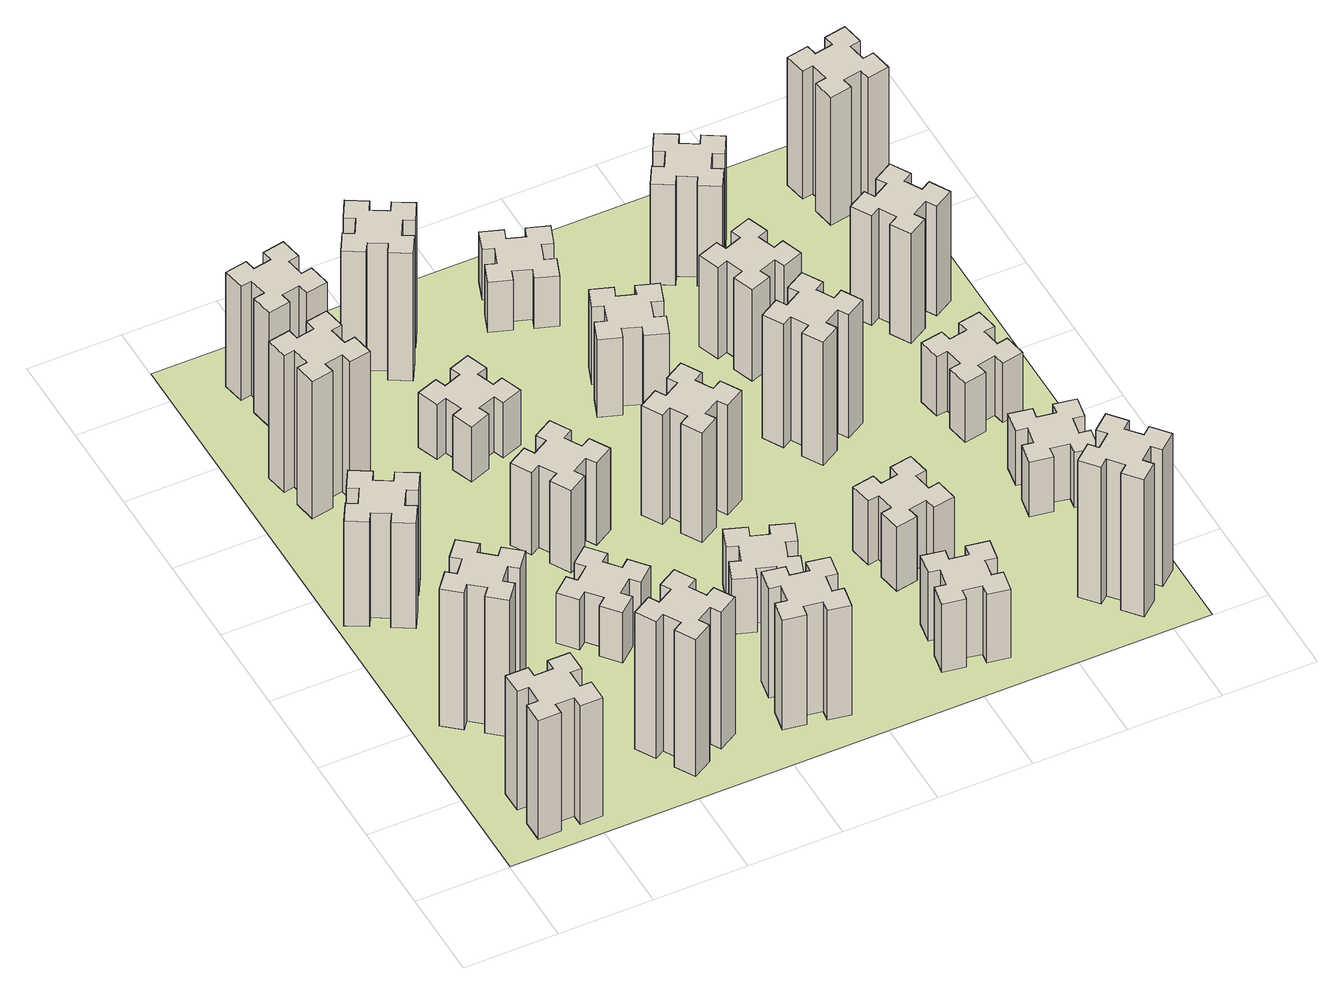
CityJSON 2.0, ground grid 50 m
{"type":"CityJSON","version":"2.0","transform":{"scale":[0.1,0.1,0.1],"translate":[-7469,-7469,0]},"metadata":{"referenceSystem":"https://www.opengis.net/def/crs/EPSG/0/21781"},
"CityObjects":{
"building1":{"type":"Building","attributes":{"class":"1000","function":"1000","usage":"1000","yearOfConstruction":2016,"roofType":"1000","measuredHeight":78,"storeysAboveGround":30,"storeysBelowGround":0},"geometry":[{"type":"Solid","lod":"1","boundaries":[[[[0,1,2,3,4,5,6,7,8,9,10,11,12,13,14,15,16,17,18,19]],[[17,16,20,21]],[[16,15,22,20]],[[15,14,23,22]],[[14,13,24,23]],[[13,12,25,24]],[[12,11,26,25]],[[11,10,27,26]],[[10,9,28,27]],[[9,8,29,28]],[[8,7,30,29]],[[7,6,31,30]],[[6,5,32,31]],[[5,4,33,32]],[[4,3,34,33]],[[3,2,35,34]],[[2,1,36,35]],[[1,0,37,36]],[[0,19,38,37]],[[19,18,39,38]],[[18,17,21,39]],[[24,25,26,27,28,29,30,31,32,33,34,35,36,37,38,39,21,20,22,23]]]]}]},
"building2":{"type":"Building","attributes":{"class":"1000","function":"1000","usage":"1000","yearOfConstruction":2016,"roofType":"1000","measuredHeight":90,"storeysAboveGround":30,"storeysBelowGround":0},"geometry":[{"type":"Solid","lod":"1","boundaries":[[[[40,41,42,43,44,45,46,47,48,49,50,51,52,53,54,55,56,57,58,59]],[[57,56,60,61]],[[56,55,62,60]],[[55,54,63,62]],[[54,53,64,63]],[[53,52,65,64]],[[52,51,66,65]],[[51,50,67,66]],[[50,49,68,67]],[[49,48,69,68]],[[48,47,70,69]],[[47,46,71,70]],[[46,45,72,71]],[[45,44,73,72]],[[44,43,74,73]],[[43,42,75,74]],[[42,41,76,75]],[[41,40,77,76]],[[40,59,78,77]],[[59,58,79,78]],[[58,57,61,79]],[[64,65,66,67,68,69,70,71,72,73,74,75,76,77,78,79,61,60,62,63]]]]}]},
"building3":{"type":"Building","attributes":{"class":"1000","function":"1000","usage":"1000","yearOfConstruction":2016,"roofType":"1000","measuredHeight":69,"storeysAboveGround":30,"storeysBelowGround":0},"geometry":[{"type":"Solid","lod":"1","boundaries":[[[[80,81,82,83,84,85,86,87,88,89,90,91,92,93,94,95,96,97,98,99]],[[97,96,100,101]],[[96,95,102,100]],[[95,94,103,102]],[[94,93,104,103]],[[93,92,105,104]],[[92,91,106,105]],[[91,90,107,106]],[[90,89,108,107]],[[89,88,109,108]],[[88,87,110,109]],[[87,86,111,110]],[[86,85,112,111]],[[85,84,113,112]],[[84,83,114,113]],[[83,82,115,114]],[[82,81,116,115]],[[81,80,117,116]],[[80,99,118,117]],[[99,98,119,118]],[[98,97,101,119]],[[104,105,106,107,108,109,110,111,112,113,114,115,116,117,118,119,101,100,102,103]]]]}]},
"building4":{"type":"Building","attributes":{"class":"1000","function":"1000","usage":"1000","yearOfConstruction":2016,"roofType":"1000","measuredHeight":90,"storeysAboveGround":30,"storeysBelowGround":0},"geometry":[{"type":"Solid","lod":"1","boundaries":[[[[120,121,122,123,124,125,126,127,128,129,130,131,132,133,134,135,136,137,138,139]],[[137,136,140,141]],[[136,135,142,140]],[[135,134,143,142]],[[134,133,144,143]],[[133,132,145,144]],[[132,131,146,145]],[[131,130,147,146]],[[130,129,148,147]],[[129,128,149,148]],[[128,127,150,149]],[[127,126,151,150]],[[126,125,152,151]],[[125,124,153,152]],[[124,123,154,153]],[[123,122,155,154]],[[122,121,156,155]],[[121,120,157,156]],[[120,139,158,157]],[[139,138,159,158]],[[138,137,141,159]],[[144,145,146,147,148,149,150,151,152,153,154,155,156,157,158,159,141,140,142,143]]]]}]},
"building5":{"type":"Building","attributes":{"class":"1000","function":"1000","usage":"1000","yearOfConstruction":2016,"roofType":"1000","measuredHeight":90,"storeysAboveGround":30,"storeysBelowGround":0},"geometry":[{"type":"Solid","lod":"1","boundaries":[[[[160,161,162,163,164,165,166,167,168,169,170,171,172,173,174,175,176,177,178,179]],[[177,176,180,181]],[[176,175,182,180]],[[175,174,183,182]],[[174,173,184,183]],[[173,172,185,184]],[[172,171,186,185]],[[171,170,187,186]],[[170,169,188,187]],[[169,168,189,188]],[[168,167,190,189]],[[167,166,191,190]],[[166,165,192,191]],[[165,164,193,192]],[[164,163,194,193]],[[163,162,195,194]],[[162,161,196,195]],[[161,160,197,196]],[[160,179,198,197]],[[179,178,199,198]],[[178,177,181,199]],[[184,185,186,187,188,189,190,191,192,193,194,195,196,197,198,199,181,180,182,183]]]]}]},
"building6":{"type":"Building","attributes":{"class":"1000","function":"1000","usage":"1000","yearOfConstruction":2016,"roofType":"1000","measuredHeight":75,"storeysAboveGround":30,"storeysBelowGround":0},"geometry":[{"type":"Solid","lod":"1","boundaries":[[[[200,201,202,203,204,205,206,207,208,209,210,211,212,213,214,215,216,217,218,219]],[[217,216,220,221]],[[216,215,222,220]],[[215,214,223,222]],[[214,213,224,223]],[[213,212,225,224]],[[212,211,226,225]],[[211,210,227,226]],[[210,209,228,227]],[[209,208,229,228]],[[208,207,230,229]],[[207,206,231,230]],[[206,205,232,231]],[[205,204,233,232]],[[204,203,234,233]],[[203,202,235,234]],[[202,201,236,235]],[[201,200,237,236]],[[200,219,238,237]],[[219,218,239,238]],[[218,217,221,239]],[[224,225,226,227,228,229,230,231,232,233,234,235,236,237,238,239,221,220,222,223]]]]}]},
"building7":{"type":"Building","attributes":{"class":"1000","function":"1000","usage":"1000","yearOfConstruction":2016,"roofType":"1000","measuredHeight":33,"storeysAboveGround":30,"storeysBelowGround":0},"geometry":[{"type":"Solid","lod":"1","boundaries":[[[[240,241,242,243,244,245,246,247,248,249,250,251,252,253,254,255,256,257,258,259]],[[257,256,260,261]],[[256,255,262,260]],[[255,254,263,262]],[[254,253,264,263]],[[253,252,265,264]],[[252,251,266,265]],[[251,250,267,266]],[[250,249,268,267]],[[249,248,269,268]],[[248,247,270,269]],[[247,246,271,270]],[[246,245,272,271]],[[245,244,273,272]],[[244,243,274,273]],[[243,242,275,274]],[[242,241,276,275]],[[241,240,277,276]],[[240,259,278,277]],[[259,258,279,278]],[[258,257,261,279]],[[264,265,266,267,268,269,270,271,272,273,274,275,276,277,278,279,261,260,262,263]]]]}]},
"building8":{"type":"Building","attributes":{"class":"1000","function":"1000","usage":"1000","yearOfConstruction":2016,"roofType":"1000","measuredHeight":54,"storeysAboveGround":30,"storeysBelowGround":0},"geometry":[{"type":"Solid","lod":"1","boundaries":[[[[280,281,282,283,284,285,286,287,288,289,290,291,292,293,294,295,296,297,298,299]],[[297,296,300,301]],[[296,295,302,300]],[[295,294,303,302]],[[294,293,304,303]],[[293,292,305,304]],[[292,291,306,305]],[[291,290,307,306]],[[290,289,308,307]],[[289,288,309,308]],[[288,287,310,309]],[[287,286,311,310]],[[286,285,312,311]],[[285,284,313,312]],[[284,283,314,313]],[[283,282,315,314]],[[282,281,316,315]],[[281,280,317,316]],[[280,299,318,317]],[[299,298,319,318]],[[298,297,301,319]],[[304,305,306,307,308,309,310,311,312,313,314,315,316,317,318,319,301,300,302,303]]]]}]},
"building9":{"type":"Building","attributes":{"class":"1000","function":"1000","usage":"1000","yearOfConstruction":2016,"roofType":"1000","measuredHeight":72,"storeysAboveGround":30,"storeysBelowGround":0},"geometry":[{"type":"Solid","lod":"1","boundaries":[[[[320,321,322,323,324,325,326,327,328,329,330,331,332,333,334,335,336,337,338,339]],[[337,336,340,341]],[[336,335,342,340]],[[335,334,343,342]],[[334,333,344,343]],[[333,332,345,344]],[[332,331,346,345]],[[331,330,347,346]],[[330,329,348,347]],[[329,328,349,348]],[[328,327,350,349]],[[327,326,351,350]],[[326,325,352,351]],[[325,324,353,352]],[[324,323,354,353]],[[323,322,355,354]],[[322,321,356,355]],[[321,320,357,356]],[[320,339,358,357]],[[339,338,359,358]],[[338,337,341,359]],[[344,345,346,347,348,349,350,351,352,353,354,355,356,357,358,359,341,340,342,343]]]]}]},
"building10":{"type":"Building","attributes":{"class":"1000","function":"1000","usage":"1000","yearOfConstruction":2016,"roofType":"1000","measuredHeight":36,"storeysAboveGround":30,"storeysBelowGround":0},"geometry":[{"type":"Solid","lod":"1","boundaries":[[[[360,361,362,363,364,365,366,367,368,369,370,371,372,373,374,375,376,377,378,379]],[[377,376,380,381]],[[376,375,382,380]],[[375,374,383,382]],[[374,373,384,383]],[[373,372,385,384]],[[372,371,386,385]],[[371,370,387,386]],[[370,369,388,387]],[[369,368,389,388]],[[368,367,390,389]],[[367,366,391,390]],[[366,365,392,391]],[[365,364,393,392]],[[364,363,394,393]],[[363,362,395,394]],[[362,361,396,395]],[[361,360,397,396]],[[360,379,398,397]],[[379,378,399,398]],[[378,377,381,399]],[[384,385,386,387,388,389,390,391,392,393,394,395,396,397,398,399,381,380,382,383]]]]}]},
"building11":{"type":"Building","attributes":{"class":"1000","function":"1000","usage":"1000","yearOfConstruction":2016,"roofType":"1000","measuredHeight":84,"storeysAboveGround":30,"storeysBelowGround":0},"geometry":[{"type":"Solid","lod":"1","boundaries":[[[[400,401,402,403,404,405,406,407,408,409,410,411,412,413,414,415,416,417,418,419]],[[417,416,420,421]],[[416,415,422,420]],[[415,414,423,422]],[[414,413,424,423]],[[413,412,425,424]],[[412,411,426,425]],[[411,410,427,426]],[[410,409,428,427]],[[409,408,429,428]],[[408,407,430,429]],[[407,406,431,430]],[[406,405,432,431]],[[405,404,433,432]],[[404,403,434,433]],[[403,402,435,434]],[[402,401,436,435]],[[401,400,437,436]],[[400,419,438,437]],[[419,418,439,438]],[[418,417,421,439]],[[424,425,426,427,428,429,430,431,432,433,434,435,436,437,438,439,421,420,422,423]]]]}]},
"building12":{"type":"Building","attributes":{"class":"1000","function":"1000","usage":"1000","yearOfConstruction":2016,"roofType":"1000","measuredHeight":36,"storeysAboveGround":30,"storeysBelowGround":0},"geometry":[{"type":"Solid","lod":"1","boundaries":[[[[440,441,442,443,444,445,446,447,448,449,450,451,452,453,454,455,456,457,458,459]],[[457,456,460,461]],[[456,455,462,460]],[[455,454,463,462]],[[454,453,464,463]],[[453,452,465,464]],[[452,451,466,465]],[[451,450,467,466]],[[450,449,468,467]],[[449,448,469,468]],[[448,447,470,469]],[[447,446,471,470]],[[446,445,472,471]],[[445,444,473,472]],[[444,443,474,473]],[[443,442,475,474]],[[442,441,476,475]],[[441,440,477,476]],[[440,459,478,477]],[[459,458,479,478]],[[458,457,461,479]],[[464,465,466,467,468,469,470,471,472,473,474,475,476,477,478,479,461,460,462,463]]]]}]},
"building13":{"type":"Building","attributes":{"class":"1000","function":"1000","usage":"1000","yearOfConstruction":2016,"roofType":"1000","measuredHeight":72,"storeysAboveGround":30,"storeysBelowGround":0},"geometry":[{"type":"Solid","lod":"1","boundaries":[[[[480,481,482,483,484,485,486,487,488,489,490,491,492,493,494,495,496,497,498,499]],[[497,496,500,501]],[[496,495,502,500]],[[495,494,503,502]],[[494,493,504,503]],[[493,492,505,504]],[[492,491,506,505]],[[491,490,507,506]],[[490,489,508,507]],[[489,488,509,508]],[[488,487,510,509]],[[487,486,511,510]],[[486,485,512,511]],[[485,484,513,512]],[[484,483,514,513]],[[483,482,515,514]],[[482,481,516,515]],[[481,480,517,516]],[[480,499,518,517]],[[499,498,519,518]],[[498,497,501,519]],[[504,505,506,507,508,509,510,511,512,513,514,515,516,517,518,519,501,500,502,503]]]]}]},
"building14":{"type":"Building","attributes":{"class":"1000","function":"1000","usage":"1000","yearOfConstruction":2016,"roofType":"1000","measuredHeight":45,"storeysAboveGround":30,"storeysBelowGround":0},"geometry":[{"type":"Solid","lod":"1","boundaries":[[[[520,521,522,523,524,525,526,527,528,529,530,531,532,533,534,535,536,537,538,539]],[[537,536,540,541]],[[536,535,542,540]],[[535,534,543,542]],[[534,533,544,543]],[[533,532,545,544]],[[532,531,546,545]],[[531,530,547,546]],[[530,529,548,547]],[[529,528,549,548]],[[528,527,550,549]],[[527,526,551,550]],[[526,525,552,551]],[[525,524,553,552]],[[524,523,554,553]],[[523,522,555,554]],[[522,521,556,555]],[[521,520,557,556]],[[520,539,558,557]],[[539,538,559,558]],[[538,537,541,559]],[[544,545,546,547,548,549,550,551,552,553,554,555,556,557,558,559,541,540,542,543]]]]}]},
"building15":{"type":"Building","attributes":{"class":"1000","function":"1000","usage":"1000","yearOfConstruction":2016,"roofType":"1000","measuredHeight":51,"storeysAboveGround":30,"storeysBelowGround":0},"geometry":[{"type":"Solid","lod":"1","boundaries":[[[[560,561,562,563,564,565,566,567,568,569,570,571,572,573,574,575,576,577,578,579]],[[577,576,580,581]],[[576,575,582,580]],[[575,574,583,582]],[[574,573,584,583]],[[573,572,585,584]],[[572,571,586,585]],[[571,570,587,586]],[[570,569,588,587]],[[569,568,589,588]],[[568,567,590,589]],[[567,566,591,590]],[[566,565,592,591]],[[565,564,593,592]],[[564,563,594,593]],[[563,562,595,594]],[[562,561,596,595]],[[561,560,597,596]],[[560,579,598,597]],[[579,578,599,598]],[[578,577,581,599]],[[584,585,586,587,588,589,590,591,592,593,594,595,596,597,598,599,581,580,582,583]]]]}]},
"building16":{"type":"Building","attributes":{"class":"1000","function":"1000","usage":"1000","yearOfConstruction":2016,"roofType":"1000","measuredHeight":33,"storeysAboveGround":30,"storeysBelowGround":0},"geometry":[{"type":"Solid","lod":"1","boundaries":[[[[600,601,602,603,604,605,606,607,608,609,610,611,612,613,614,615,616,617,618,619]],[[617,616,620,621]],[[616,615,622,620]],[[615,614,623,622]],[[614,613,624,623]],[[613,612,625,624]],[[612,611,626,625]],[[611,610,627,626]],[[610,609,628,627]],[[609,608,629,628]],[[608,607,630,629]],[[607,606,631,630]],[[606,605,632,631]],[[605,604,633,632]],[[604,603,634,633]],[[603,602,635,634]],[[602,601,636,635]],[[601,600,637,636]],[[600,619,638,637]],[[619,618,639,638]],[[618,617,621,639]],[[624,625,626,627,628,629,630,631,632,633,634,635,636,637,638,639,621,620,622,623]]]]}]},
"building17":{"type":"Building","attributes":{"class":"1000","function":"1000","usage":"1000","yearOfConstruction":2016,"roofType":"1000","measuredHeight":42,"storeysAboveGround":30,"storeysBelowGround":0},"geometry":[{"type":"Solid","lod":"1","boundaries":[[[[640,641,642,643,644,645,646,647,648,649,650,651,652,653,654,655,656,657,658,659]],[[657,656,660,661]],[[656,655,662,660]],[[655,654,663,662]],[[654,653,664,663]],[[653,652,665,664]],[[652,651,666,665]],[[651,650,667,666]],[[650,649,668,667]],[[649,648,669,668]],[[648,647,670,669]],[[647,646,671,670]],[[646,645,672,671]],[[645,644,673,672]],[[644,643,674,673]],[[643,642,675,674]],[[642,641,676,675]],[[641,640,677,676]],[[640,659,678,677]],[[659,658,679,678]],[[658,657,661,679]],[[664,665,666,667,668,669,670,671,672,673,674,675,676,677,678,679,661,660,662,663]]]]}]},
"building18":{"type":"Building","attributes":{"class":"1000","function":"1000","usage":"1000","yearOfConstruction":2016,"roofType":"1000","measuredHeight":81,"storeysAboveGround":30,"storeysBelowGround":0},"geometry":[{"type":"Solid","lod":"1","boundaries":[[[[680,681,682,683,684,685,686,687,688,689,690,691,692,693,694,695,696,697,698,699]],[[697,696,700,701]],[[696,695,702,700]],[[695,694,703,702]],[[694,693,704,703]],[[693,692,705,704]],[[692,691,706,705]],[[691,690,707,706]],[[690,689,708,707]],[[689,688,709,708]],[[688,687,710,709]],[[687,686,711,710]],[[686,685,712,711]],[[685,684,713,712]],[[684,683,714,713]],[[683,682,715,714]],[[682,681,716,715]],[[681,680,717,716]],[[680,699,718,717]],[[699,698,719,718]],[[698,697,701,719]],[[704,705,706,707,708,709,710,711,712,713,714,715,716,717,718,719,701,700,702,703]]]]}]},
"building19":{"type":"Building","attributes":{"class":"1000","function":"1000","usage":"1000","yearOfConstruction":2016,"roofType":"1000","measuredHeight":60,"storeysAboveGround":30,"storeysBelowGround":0},"geometry":[{"type":"Solid","lod":"1","boundaries":[[[[720,721,722,723,724,725,726,727,728,729,730,731,732,733,734,735,736,737,738,739]],[[737,736,740,741]],[[736,735,742,740]],[[735,734,743,742]],[[734,733,744,743]],[[733,732,745,744]],[[732,731,746,745]],[[731,730,747,746]],[[730,729,748,747]],[[729,728,749,748]],[[728,727,750,749]],[[727,726,751,750]],[[726,725,752,751]],[[725,724,753,752]],[[724,723,754,753]],[[723,722,755,754]],[[722,721,756,755]],[[721,720,757,756]],[[720,739,758,757]],[[739,738,759,758]],[[738,737,741,759]],[[744,745,746,747,748,749,750,751,752,753,754,755,756,757,758,759,741,740,742,743]]]]}]},
"building20":{"type":"Building","attributes":{"class":"1000","function":"1000","usage":"1000","yearOfConstruction":2016,"roofType":"1000","measuredHeight":90,"storeysAboveGround":30,"storeysBelowGround":0},"geometry":[{"type":"Solid","lod":"1","boundaries":[[[[760,761,762,763,764,765,766,767,768,769,770,771,772,773,774,775,776,777,778,779]],[[777,776,780,781]],[[776,775,782,780]],[[775,774,783,782]],[[774,773,784,783]],[[773,772,785,784]],[[772,771,786,785]],[[771,770,787,786]],[[770,769,788,787]],[[769,768,789,788]],[[768,767,790,789]],[[767,766,791,790]],[[766,765,792,791]],[[765,764,793,792]],[[764,763,794,793]],[[763,762,795,794]],[[762,761,796,795]],[[761,760,797,796]],[[760,779,798,797]],[[779,778,799,798]],[[778,777,781,799]],[[784,785,786,787,788,789,790,791,792,793,794,795,796,797,798,799,781,780,782,783]]]]}]},
"building21":{"type":"Building","attributes":{"class":"1000","function":"1000","usage":"1000","yearOfConstruction":2016,"roofType":"1000","measuredHeight":66,"storeysAboveGround":30,"storeysBelowGround":0},"geometry":[{"type":"Solid","lod":"1","boundaries":[[[[800,801,802,803,804,805,806,807,808,809,810,811,812,813,814,815,816,817,818,819]],[[817,816,820,821]],[[816,815,822,820]],[[815,814,823,822]],[[814,813,824,823]],[[813,812,825,824]],[[812,811,826,825]],[[811,810,827,826]],[[810,809,828,827]],[[809,808,829,828]],[[808,807,830,829]],[[807,806,831,830]],[[806,805,832,831]],[[805,804,833,832]],[[804,803,834,833]],[[803,802,835,834]],[[802,801,836,835]],[[801,800,837,836]],[[800,819,838,837]],[[819,818,839,838]],[[818,817,821,839]],[[824,825,826,827,828,829,830,831,832,833,834,835,836,837,838,839,821,820,822,823]]]]}]},
"building22":{"type":"Building","attributes":{"class":"1000","function":"1000","usage":"1000","yearOfConstruction":2016,"roofType":"1000","measuredHeight":36,"storeysAboveGround":30,"storeysBelowGround":0},"geometry":[{"type":"Solid","lod":"1","boundaries":[[[[840,841,842,843,844,845,846,847,848,849,850,851,852,853,854,855,856,857,858,859]],[[857,856,860,861]],[[856,855,862,860]],[[855,854,863,862]],[[854,853,864,863]],[[853,852,865,864]],[[852,851,866,865]],[[851,850,867,866]],[[850,849,868,867]],[[849,848,869,868]],[[848,847,870,869]],[[847,846,871,870]],[[846,845,872,871]],[[845,844,873,872]],[[844,843,874,873]],[[843,842,875,874]],[[842,841,876,875]],[[841,840,877,876]],[[840,859,878,877]],[[859,858,879,878]],[[858,857,861,879]],[[864,865,866,867,868,869,870,871,872,873,874,875,876,877,878,879,861,860,862,863]]]]}]},
"building23":{"type":"Building","attributes":{"class":"1000","function":"1000","usage":"1000","yearOfConstruction":2016,"roofType":"1000","measuredHeight":39,"storeysAboveGround":30,"storeysBelowGround":0},"geometry":[{"type":"Solid","lod":"1","boundaries":[[[[880,881,882,883,884,885,886,887,888,889,890,891,892,893,894,895,896,897,898,899]],[[897,896,900,901]],[[896,895,902,900]],[[895,894,903,902]],[[894,893,904,903]],[[893,892,905,904]],[[892,891,906,905]],[[891,890,907,906]],[[890,889,908,907]],[[889,888,909,908]],[[888,887,910,909]],[[887,886,911,910]],[[886,885,912,911]],[[885,884,913,912]],[[884,883,914,913]],[[883,882,915,914]],[[882,881,916,915]],[[881,880,917,916]],[[880,899,918,917]],[[899,898,919,918]],[[898,897,901,919]],[[904,905,906,907,908,909,910,911,912,913,914,915,916,917,918,919,901,900,902,903]]]]}]},
"building24":{"type":"Building","attributes":{"class":"1000","function":"1000","usage":"1000","yearOfConstruction":2016,"roofType":"1000","measuredHeight":72,"storeysAboveGround":30,"storeysBelowGround":0},"geometry":[{"type":"Solid","lod":"1","boundaries":[[[[920,921,922,923,924,925,926,927,928,929,930,931,932,933,934,935,936,937,938,939]],[[937,936,940,941]],[[936,935,942,940]],[[935,934,943,942]],[[934,933,944,943]],[[933,932,945,944]],[[932,931,946,945]],[[931,930,947,946]],[[930,929,948,947]],[[929,928,949,948]],[[928,927,950,949]],[[927,926,951,950]],[[926,925,952,951]],[[925,924,953,952]],[[924,923,954,953]],[[923,922,955,954]],[[922,921,956,955]],[[921,920,957,956]],[[920,939,958,957]],[[939,938,959,958]],[[938,937,941,959]],[[944,945,946,947,948,949,950,951,952,953,954,955,956,957,958,959,941,940,942,943]]]]}]},
"building25":{"type":"Building","attributes":{"class":"1000","function":"1000","usage":"1000","yearOfConstruction":2016,"roofType":"1000","measuredHeight":84,"storeysAboveGround":30,"storeysBelowGround":0},"geometry":[{"type":"Solid","lod":"1","boundaries":[[[[960,961,962,963,964,965,966,967,968,969,970,971,972,973,974,975,976,977,978,979]],[[977,976,980,981]],[[976,975,982,980]],[[975,974,983,982]],[[974,973,984,983]],[[973,972,985,984]],[[972,971,986,985]],[[971,970,987,986]],[[970,969,988,987]],[[969,968,989,988]],[[968,967,990,989]],[[967,966,991,990]],[[966,965,992,991]],[[965,964,993,992]],[[964,963,994,993]],[[963,962,995,994]],[[962,961,996,995]],[[961,960,997,996]],[[960,979,998,997]],[[979,978,999,998]],[[978,977,981,999]],[[984,985,986,987,988,989,990,991,992,993,994,995,996,997,998,999,981,980,982,983]]]]}]},
"landuse1":{"type":"LandUse","attributes":{"name":"plot1","function":"1010"},"geometry":[{"type":"MultiSurface","lod":"1","boundaries":[[[1000,1001,1002,1003]]]}]}
},
"vertices":[
[265,325,0],[265,225,0],[205,225,0],[205,105,0],[325,105,0],[325,165,0],[425,165,0],[425,105,0],[545,105,0],[545,225,0],[485,225,0],[485,325,0],[545,325,0],[545,445,0],[425,445,0],[425,385,0],[325,385,0],[325,445,0],[205,445,0],[205,325,0],[325,385,780],[325,445,780],[425,385,780],[425,445,780],[545,445,780],[545,325,780],[485,325,780],[485,225,780],[545,225,780],[545,105,780],[425,105,780],[425,165,780],[325,165,780],[325,105,780],[205,105,780],[205,225,780],[265,225,780],[265,325,780],[205,325,780],[205,445,780],
[484,1067,0],[408,1132,0],[446,1178,0],[354,1255,0],[277,1163,0],[323,1124,0],[259,1048,0],[213,1086,0],[136,994,0],[228,917,0],[266,963,0],[343,899,0],[304,853,0],[396,776,0],[473,868,0],[427,906,0],[492,983,0],[538,944,0],[615,1036,0],[523,1113,0],[492,983,900],[538,944,900],[427,906,900],[473,868,900],[396,776,900],[304,853,900],[343,899,900],[266,963,900],[228,917,900],[136,994,900],[213,1086,900],[259,1048,900],[323,1124,900],[277,1163,900],[354,1255,900],[446,1178,900],[408,1132,900],[484,1067,900],[523,1113,900],[615,1036,900],
[374,1926,0],[287,1976,0],[317,2028,0],[213,2088,0],[153,1984,0],[205,1954,0],[155,1867,0],[103,1897,0],[43,1793,0],[147,1733,0],[177,1785,0],[264,1735,0],[234,1683,0],[338,1623,0],[398,1727,0],[346,1757,0],[396,1844,0],[448,1814,0],[508,1918,0],[404,1978,0],[396,1844,690],[448,1814,690],[346,1757,690],[398,1727,690],[338,1623,690],[234,1683,690],[264,1735,690],[177,1785,690],[147,1733,690],[43,1793,690],[103,1897,690],[155,1867,690],[205,1954,690],[153,1984,690],[213,2088,690],[317,2028,690],[287,1976,690],[374,1926,690],[404,1978,690],[508,1918,690],
[405,2812,0],[307,2795,0],[297,2854,0],[178,2833,0],[199,2715,0],[258,2725,0],[276,2627,0],[217,2617,0],[237,2498,0],[356,2519,0],[345,2578,0],[444,2596,0],[454,2537,0],[572,2557,0],[551,2676,0],[492,2665,0],[475,2764,0],[534,2774,0],[513,2892,0],[395,2871,0],[475,2764,900],[534,2774,900],[492,2665,900],[551,2676,900],[572,2557,900],[454,2537,900],[444,2596,900],[345,2578,900],[356,2519,900],[237,2498,900],[217,2617,900],[276,2627,900],[258,2725,900],[199,2715,900],[178,2833,900],[297,2854,900],[307,2795,900],[405,2812,900],[395,2871,900],[513,2892,900],
[1127,255,0],[1214,305,0],[1244,253,0],[1348,313,0],[1288,417,0],[1236,387,0],[1186,474,0],[1238,504,0],[1178,608,0],[1074,548,0],[1104,496,0],[1017,446,0],[987,498,0],[883,438,0],[943,334,0],[995,364,0],[1045,277,0],[993,247,0],[1053,143,0],[1157,203,0],[1045,277,900],[993,247,900],[995,364,900],[943,334,900],[883,438,900],[987,498,900],[1017,446,900],[1104,496,900],[1074,548,900],[1178,608,900],[1238,504,900],[1186,474,900],[1236,387,900],[1288,417,900],[1348,313,900],[1244,253,900],[1214,305,900],[1127,255,900],[1157,203,900],[1053,143,900],
[592,3305,0],[575,3404,0],[634,3414,0],[613,3532,0],[495,3511,0],[505,3452,0],[407,3435,0],[397,3494,0],[278,3473,0],[299,3355,0],[358,3365,0],[376,3267,0],[317,3257,0],[337,3138,0],[456,3159,0],[445,3218,0],[544,3236,0],[554,3177,0],[672,3197,0],[651,3316,0],[544,3236,750],[554,3177,750],[445,3218,750],[456,3159,750],[337,3138,750],[317,3257,750],[376,3267,750],[358,3365,750],[299,3355,750],[278,3473,750],[397,3494,750],[407,3435,750],[505,3452,750],[495,3511,750],[613,3532,750],[634,3414,750],[575,3404,750],[592,3305,750],[651,3316,750],[672,3197,750],
[1083,1332,0],[1006,1267,0],[968,1313,0],[876,1236,0],[953,1144,0],[999,1183,0],[1063,1106,0],[1017,1068,0],[1094,976,0],[1186,1053,0],[1148,1099,0],[1224,1163,0],[1263,1117,0],[1355,1194,0],[1278,1286,0],[1232,1248,0],[1167,1324,0],[1213,1363,0],[1136,1455,0],[1044,1378,0],[1167,1324,330],[1213,1363,330],[1232,1248,330],[1278,1286,330],[1355,1194,330],[1263,1117,330],[1224,1163,330],[1148,1099,330],[1186,1053,330],[1094,976,330],[1017,1068,330],[1063,1106,330],[999,1183,330],[953,1144,330],[876,1236,330],[968,1313,330],[1006,1267,330],[1083,1332,330],[1044,1378,330],[1136,1455,330],
[1336,1867,0],[1286,1954,0],[1338,1984,0],[1278,2088,0],[1174,2028,0],[1204,1976,0],[1117,1926,0],[1087,1978,0],[983,1918,0],[1043,1814,0],[1095,1844,0],[1145,1757,0],[1093,1727,0],[1153,1623,0],[1257,1683,0],[1227,1735,0],[1314,1785,0],[1344,1733,0],[1448,1793,0],[1388,1897,0],[1314,1785,540],[1344,1733,540],[1227,1735,540],[1257,1683,540],[1153,1623,540],[1093,1727,540],[1145,1757,540],[1095,1844,540],[1043,1814,540],[983,1918,540],[1087,1978,540],[1117,1926,540],[1204,1976,540],[1174,2028,540],[1278,2088,540],[1338,1984,540],[1286,1954,540],[1336,1867,540],[1388,1897,540],[1448,1793,540],
[1855,307,0],[1872,405,0],[1931,395,0],[1952,513,0],[1834,534,0],[1824,475,0],[1725,492,0],[1736,551,0],[1617,572,0],[1597,454,0],[1656,444,0],[1638,345,0],[1579,356,0],[1558,237,0],[1677,217,0],[1687,276,0],[1785,258,0],[1775,199,0],[1893,178,0],[1914,297,0],[1785,258,720],[1775,199,720],[1687,276,720],[1677,217,720],[1558,237,720],[1579,356,720],[1638,345,720],[1656,444,720],[1597,454,720],[1617,572,720],[1736,551,720],[1725,492,720],[1824,475,720],[1834,534,720],[1952,513,720],[1931,395,720],[1872,405,720],[1855,307,720],[1914,297,720],[1893,178,720],
[1106,2475,0],[1200,2509,0],[1220,2453,0],[1333,2494,0],[1292,2607,0],[1236,2586,0],[1202,2680,0],[1258,2700,0],[1217,2813,0],[1104,2772,0],[1125,2716,0],[1031,2682,0],[1010,2738,0],[897,2697,0],[939,2584,0],[995,2605,0],[1029,2511,0],[973,2490,0],[1014,2377,0],[1127,2419,0],[1029,2511,360],[973,2490,360],[995,2605,360],[939,2584,360],[897,2697,360],[1010,2738,360],[1031,2682,360],[1125,2716,360],[1104,2772,360],[1217,2813,360],[1258,2700,360],[1202,2680,360],[1236,2586,360],[1292,2607,360],[1333,2494,360],[1220,2453,360],[1200,2509,360],[1106,2475,360],[1127,2419,360],[1014,2377,360],
[917,3265,0],[1004,3215,0],[974,3163,0],[1078,3103,0],[1138,3207,0],[1086,3237,0],[1136,3324,0],[1188,3294,0],[1248,3398,0],[1144,3458,0],[1114,3406,0],[1027,3456,0],[1057,3508,0],[953,3568,0],[893,3464,0],[945,3434,0],[895,3347,0],[843,3377,0],[783,3273,0],[887,3213,0],[895,3347,840],[843,3377,840],[945,3434,840],[893,3464,840],[953,3568,840],[1057,3508,840],[1027,3456,840],[1114,3406,840],[1144,3458,840],[1248,3398,840],[1188,3294,840],[1136,3324,840],[1086,3237,840],[1138,3207,840],[1078,3103,840],[974,3163,840],[1004,3215,840],[917,3265,840],[887,3213,840],[783,3273,840],
[1771,929,0],[1865,895,0],[1844,839,0],[1957,797,0],[1998,910,0],[1942,931,0],[1976,1025,0],[2032,1004,0],[2073,1117,0],[1960,1158,0],[1940,1102,0],[1846,1136,0],[1867,1192,0],[1754,1233,0],[1713,1120,0],[1769,1100,0],[1735,1006,0],[1679,1027,0],[1637,914,0],[1750,873,0],[1735,1006,360],[1679,1027,360],[1769,1100,360],[1713,1120,360],[1754,1233,360],[1867,1192,360],[1846,1136,360],[1940,1102,360],[1960,1158,360],[2073,1117,360],[2032,1004,360],[1976,1025,360],[1942,931,360],[1998,910,360],[1957,797,360],[1844,839,360],[1865,895,360],[1771,929,360],[1750,873,360],[1637,914,360],
[1976,1767,0],[1926,1854,0],[1978,1884,0],[1918,1988,0],[1814,1928,0],[1844,1876,0],[1757,1826,0],[1727,1878,0],[1623,1818,0],[1683,1714,0],[1735,1744,0],[1785,1657,0],[1733,1627,0],[1793,1523,0],[1897,1583,0],[1867,1635,0],[1954,1685,0],[1984,1633,0],[2088,1693,0],[2028,1797,0],[1954,1685,720],[1984,1633,720],[1867,1635,720],[1897,1583,720],[1793,1523,720],[1733,1627,720],[1785,1657,720],[1735,1744,720],[1683,1714,720],[1623,1818,720],[1727,1878,720],[1757,1826,720],[1844,1876,720],[1814,1928,720],[1918,1988,720],[1978,1884,720],[1926,1854,720],[1976,1767,720],[2028,1797,720],[2088,1693,720],
[2496,444,0],[2478,345,0],[2419,356,0],[2398,237,0],[2517,217,0],[2527,276,0],[2625,258,0],[2615,199,0],[2733,178,0],[2754,297,0],[2695,307,0],[2712,405,0],[2771,395,0],[2792,513,0],[2674,534,0],[2664,475,0],[2565,492,0],[2576,551,0],[2457,572,0],[2437,454,0],[2565,492,450],[2576,551,450],[2664,475,450],[2674,534,450],[2792,513,450],[2771,395,450],[2712,405,450],[2695,307,450],[2754,297,450],[2733,178,450],[2615,199,450],[2625,258,450],[2527,276,450],[2517,217,450],[2398,237,450],[2419,356,450],[2478,345,450],[2496,444,450],[2437,454,450],[2457,572,450],
[2040,2682,0],[1946,2716,0],[1967,2772,0],[1854,2813,0],[1813,2700,0],[1869,2680,0],[1835,2586,0],[1779,2607,0],[1737,2494,0],[1850,2453,0],[1871,2509,0],[1965,2475,0],[1944,2419,0],[2057,2377,0],[2098,2490,0],[2042,2511,0],[2076,2605,0],[2132,2584,0],[2173,2697,0],[2060,2738,0],[2076,2605,510],[2132,2584,510],[2042,2511,510],[2098,2490,510],[2057,2377,510],[1944,2419,510],[1965,2475,510],[1871,2509,510],[1850,2453,510],[1737,2494,510],[1779,2607,510],[1835,2586,510],[1869,2680,510],[1813,2700,510],[1854,2813,510],[1967,2772,510],[1946,2716,510],[2040,2682,510],[2060,2738,510],[2173,2697,510],
[1671,3249,0],[1765,3215,0],[1744,3159,0],[1857,3117,0],[1898,3230,0],[1842,3251,0],[1876,3345,0],[1932,3324,0],[1973,3437,0],[1860,3478,0],[1840,3422,0],[1746,3456,0],[1767,3512,0],[1654,3553,0],[1613,3440,0],[1669,3420,0],[1635,3326,0],[1579,3347,0],[1537,3234,0],[1650,3193,0],[1635,3326,330],[1579,3347,330],[1669,3420,330],[1613,3440,330],[1654,3553,330],[1767,3512,330],[1746,3456,330],[1840,3422,330],[1860,3478,330],[1973,3437,330],[1932,3324,330],[1876,3345,330],[1842,3251,330],[1898,3230,330],[1857,3117,330],[1744,3159,330],[1765,3215,330],[1671,3249,330],[1650,3193,330],[1537,3234,330],
[2625,1132,0],[2527,1115,0],[2517,1174,0],[2398,1153,0],[2419,1035,0],[2478,1045,0],[2496,947,0],[2437,937,0],[2457,818,0],[2576,839,0],[2565,898,0],[2664,916,0],[2674,857,0],[2792,877,0],[2771,996,0],[2712,985,0],[2695,1084,0],[2754,1094,0],[2733,1212,0],[2615,1191,0],[2695,1084,420],[2754,1094,420],[2712,985,420],[2771,996,420],[2792,877,420],[2674,857,420],[2664,916,420],[2565,898,420],[2576,839,420],[2457,818,420],[2437,937,420],[2496,947,420],[2478,1045,420],[2419,1035,420],[2398,1153,420],[2517,1174,420],[2527,1115,420],[2625,1132,420],[2615,1191,420],[2733,1212,420],
[2716,1967,0],[2666,2054,0],[2718,2084,0],[2658,2188,0],[2554,2128,0],[2584,2076,0],[2497,2026,0],[2467,2078,0],[2363,2018,0],[2423,1914,0],[2475,1944,0],[2525,1857,0],[2473,1827,0],[2533,1723,0],[2637,1783,0],[2607,1835,0],[2694,1885,0],[2724,1833,0],[2828,1893,0],[2768,1997,0],[2694,1885,810],[2724,1833,810],[2607,1835,810],[2637,1783,810],[2533,1723,810],[2473,1827,810],[2525,1857,810],[2475,1944,810],[2423,1914,810],[2363,2018,810],[2467,2078,810],[2497,2026,810],[2584,2076,810],[2554,2128,810],[2658,2188,810],[2718,2084,810],[2666,2054,810],[2716,1967,810],[2768,1997,810],[2828,1893,810],
[2586,2475,0],[2680,2509,0],[2700,2453,0],[2813,2494,0],[2772,2607,0],[2716,2586,0],[2682,2680,0],[2738,2700,0],[2697,2813,0],[2584,2772,0],[2605,2716,0],[2511,2682,0],[2490,2738,0],[2377,2697,0],[2419,2584,0],[2475,2605,0],[2509,2511,0],[2453,2490,0],[2494,2377,0],[2607,2419,0],[2509,2511,600],[2453,2490,600],[2475,2605,600],[2419,2584,600],[2377,2697,600],[2490,2738,600],[2511,2682,600],[2605,2716,600],[2584,2772,600],[2697,2813,600],[2738,2700,600],[2682,2680,600],[2716,2586,600],[2772,2607,600],[2813,2494,600],[2700,2453,600],[2680,2509,600],[2586,2475,600],[2607,2419,600],[2494,2377,600],
[3468,259,0],[3544,323,0],[3583,277,0],[3675,354,0],[3598,446,0],[3552,408,0],[3487,484,0],[3533,523,0],[3456,615,0],[3364,538,0],[3403,492,0],[3326,427,0],[3288,473,0],[3196,396,0],[3273,304,0],[3319,343,0],[3383,266,0],[3337,228,0],[3414,136,0],[3506,213,0],[3383,266,900],[3337,228,900],[3319,343,900],[3273,304,900],[3196,396,900],[3288,473,900],[3326,427,900],[3403,492,900],[3364,538,900],[3456,615,900],[3533,523,900],[3487,484,900],[3552,408,900],[3598,446,900],[3675,354,900],[3583,277,900],[3544,323,900],[3468,259,900],[3506,213,900],[3414,136,900],
[2694,3306,0],[2607,3356,0],[2637,3408,0],[2533,3468,0],[2473,3364,0],[2525,3334,0],[2475,3247,0],[2423,3277,0],[2363,3173,0],[2467,3113,0],[2497,3165,0],[2584,3115,0],[2554,3063,0],[2658,3003,0],[2718,3107,0],[2666,3137,0],[2716,3224,0],[2768,3194,0],[2828,3298,0],[2724,3358,0],[2716,3224,660],[2768,3194,660],[2666,3137,660],[2718,3107,660],[2658,3003,660],[2554,3063,660],[2584,3115,660],[2497,3165,660],[2467,3113,660],[2363,3173,660],[2423,3277,660],[2475,3247,660],[2525,3334,660],[2473,3364,660],[2533,3468,660],[2637,3408,660],[2607,3356,660],[2694,3306,660],[2724,3358,660],[2828,3298,660],
[3367,1016,0],[3465,998,0],[3455,939,0],[3573,918,0],[3594,1037,0],[3535,1047,0],[3552,1145,0],[3611,1135,0],[3632,1253,0],[3514,1274,0],[3504,1215,0],[3405,1232,0],[3416,1291,0],[3297,1312,0],[3277,1194,0],[3336,1184,0],[3318,1085,0],[3259,1096,0],[3238,977,0],[3357,957,0],[3318,1085,360],[3259,1096,360],[3336,1184,360],[3277,1194,360],[3297,1312,360],[3416,1291,360],[3405,1232,360],[3504,1215,360],[3514,1274,360],[3632,1253,360],[3611,1135,360],[3552,1145,360],[3535,1047,360],[3594,1037,360],[3573,918,360],[3455,939,360],[3465,998,360],[3367,1016,360],[3357,957,360],[3238,977,360],
[3365,1872,0],[3267,1855,0],[3257,1914,0],[3138,1893,0],[3159,1775,0],[3218,1785,0],[3236,1687,0],[3177,1677,0],[3197,1558,0],[3316,1579,0],[3305,1638,0],[3404,1656,0],[3414,1597,0],[3532,1617,0],[3511,1736,0],[3452,1725,0],[3435,1824,0],[3494,1834,0],[3473,1952,0],[3355,1931,0],[3435,1824,390],[3494,1834,390],[3452,1725,390],[3511,1736,390],[3532,1617,390],[3414,1597,390],[3404,1656,390],[3305,1638,390],[3316,1579,390],[3197,1558,390],[3177,1677,390],[3236,1687,390],[3218,1785,390],[3159,1775,390],[3138,1893,390],[3257,1914,390],[3267,1855,390],[3365,1872,390],[3355,1931,390],[3473,1952,390],
[3456,2507,0],[3406,2594,0],[3458,2624,0],[3398,2728,0],[3294,2668,0],[3324,2616,0],[3237,2566,0],[3207,2618,0],[3103,2558,0],[3163,2454,0],[3215,2484,0],[3265,2397,0],[3213,2367,0],[3273,2263,0],[3377,2323,0],[3347,2375,0],[3434,2425,0],[3464,2373,0],[3568,2433,0],[3508,2537,0],[3434,2425,720],[3464,2373,720],[3347,2375,720],[3377,2323,720],[3273,2263,720],[3213,2367,720],[3265,2397,720],[3215,2484,720],[3163,2454,720],[3103,2558,720],[3207,2618,720],[3237,2566,720],[3324,2616,720],[3294,2668,720],[3398,2728,720],[3458,2624,720],[3406,2594,720],[3456,2507,720],[3508,2537,720],[3568,2433,720],
[3552,3305,0],[3535,3404,0],[3594,3414,0],[3573,3532,0],[3455,3511,0],[3465,3452,0],[3367,3435,0],[3357,3494,0],[3238,3473,0],[3259,3355,0],[3318,3365,0],[3336,3267,0],[3277,3257,0],[3297,3138,0],[3416,3159,0],[3405,3218,0],[3504,3236,0],[3514,3177,0],[3632,3197,0],[3611,3316,0],[3504,3236,840],[3514,3177,840],[3405,3218,840],[3416,3159,840],[3297,3138,840],[3277,3257,840],[3336,3267,840],[3318,3365,840],[3259,3355,840],[3238,3473,840],[3357,3494,840],[3367,3435,840],[3465,3452,840],[3455,3511,840],[3573,3532,840],[3594,3414,840],[3535,3404,840],[3552,3305,840],[3611,3316,840],[3632,3197,840],
[5,3705,0],[3705,3705,0],[3705,5,0],[5,5,0]
]}
